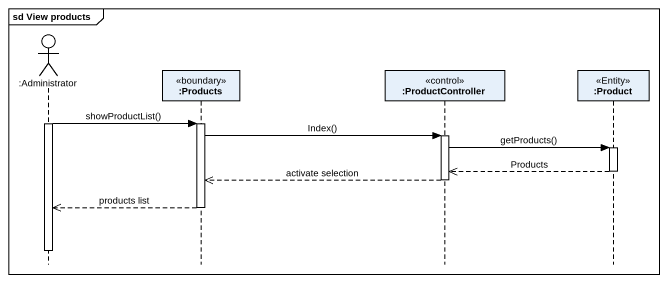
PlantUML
@startuml
mainframe sd View products
hide footbox
actor ":Administrator" as Administrator
participant ":Products" as Products <<boundary>>
participant ":ProductController" as ProductController <<control>>
participant ":Product" as Product <<Entity>>

activate Administrator
Administrator -> Products : showProductList()
activate Products
Products -> ProductController : Index()
activate ProductController
ProductController -> Product : getProducts()
activate Product
Product -->> ProductController : Products
deactivate Product
ProductController -->> Products : activate selection
deactivate ProductController
Products -->> Administrator : products list
deactivate Products
deactivate Administrator
@enduml
